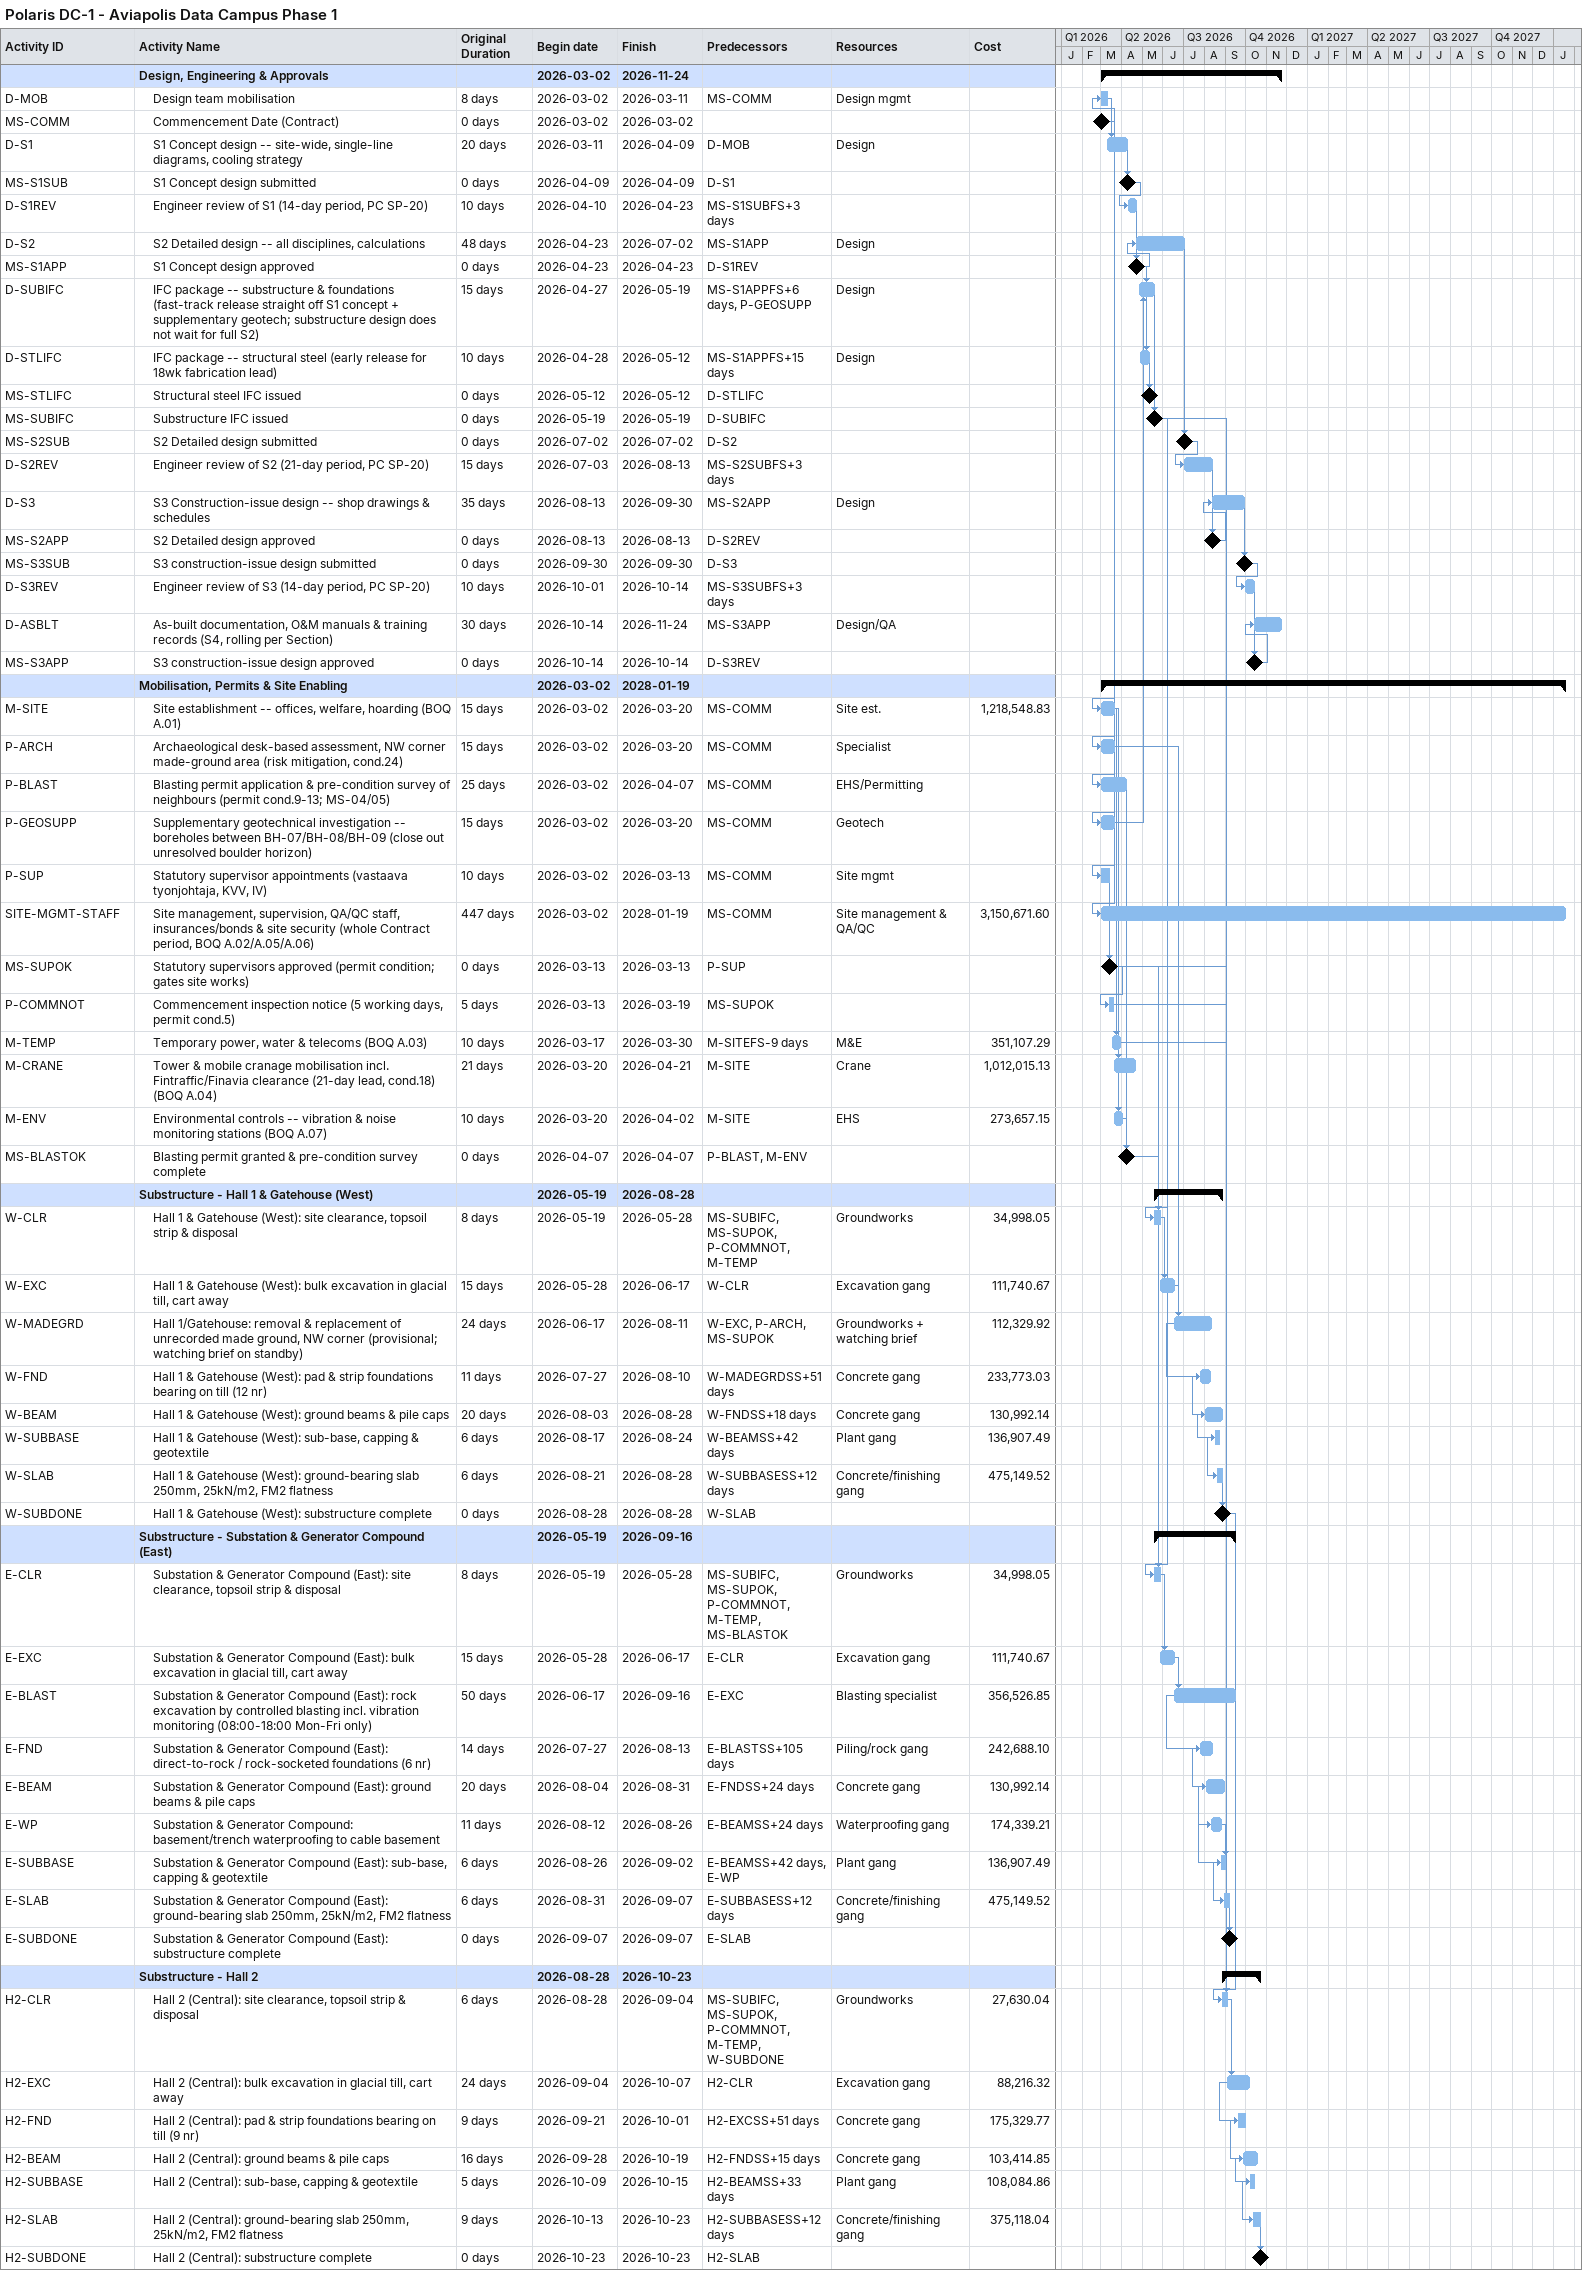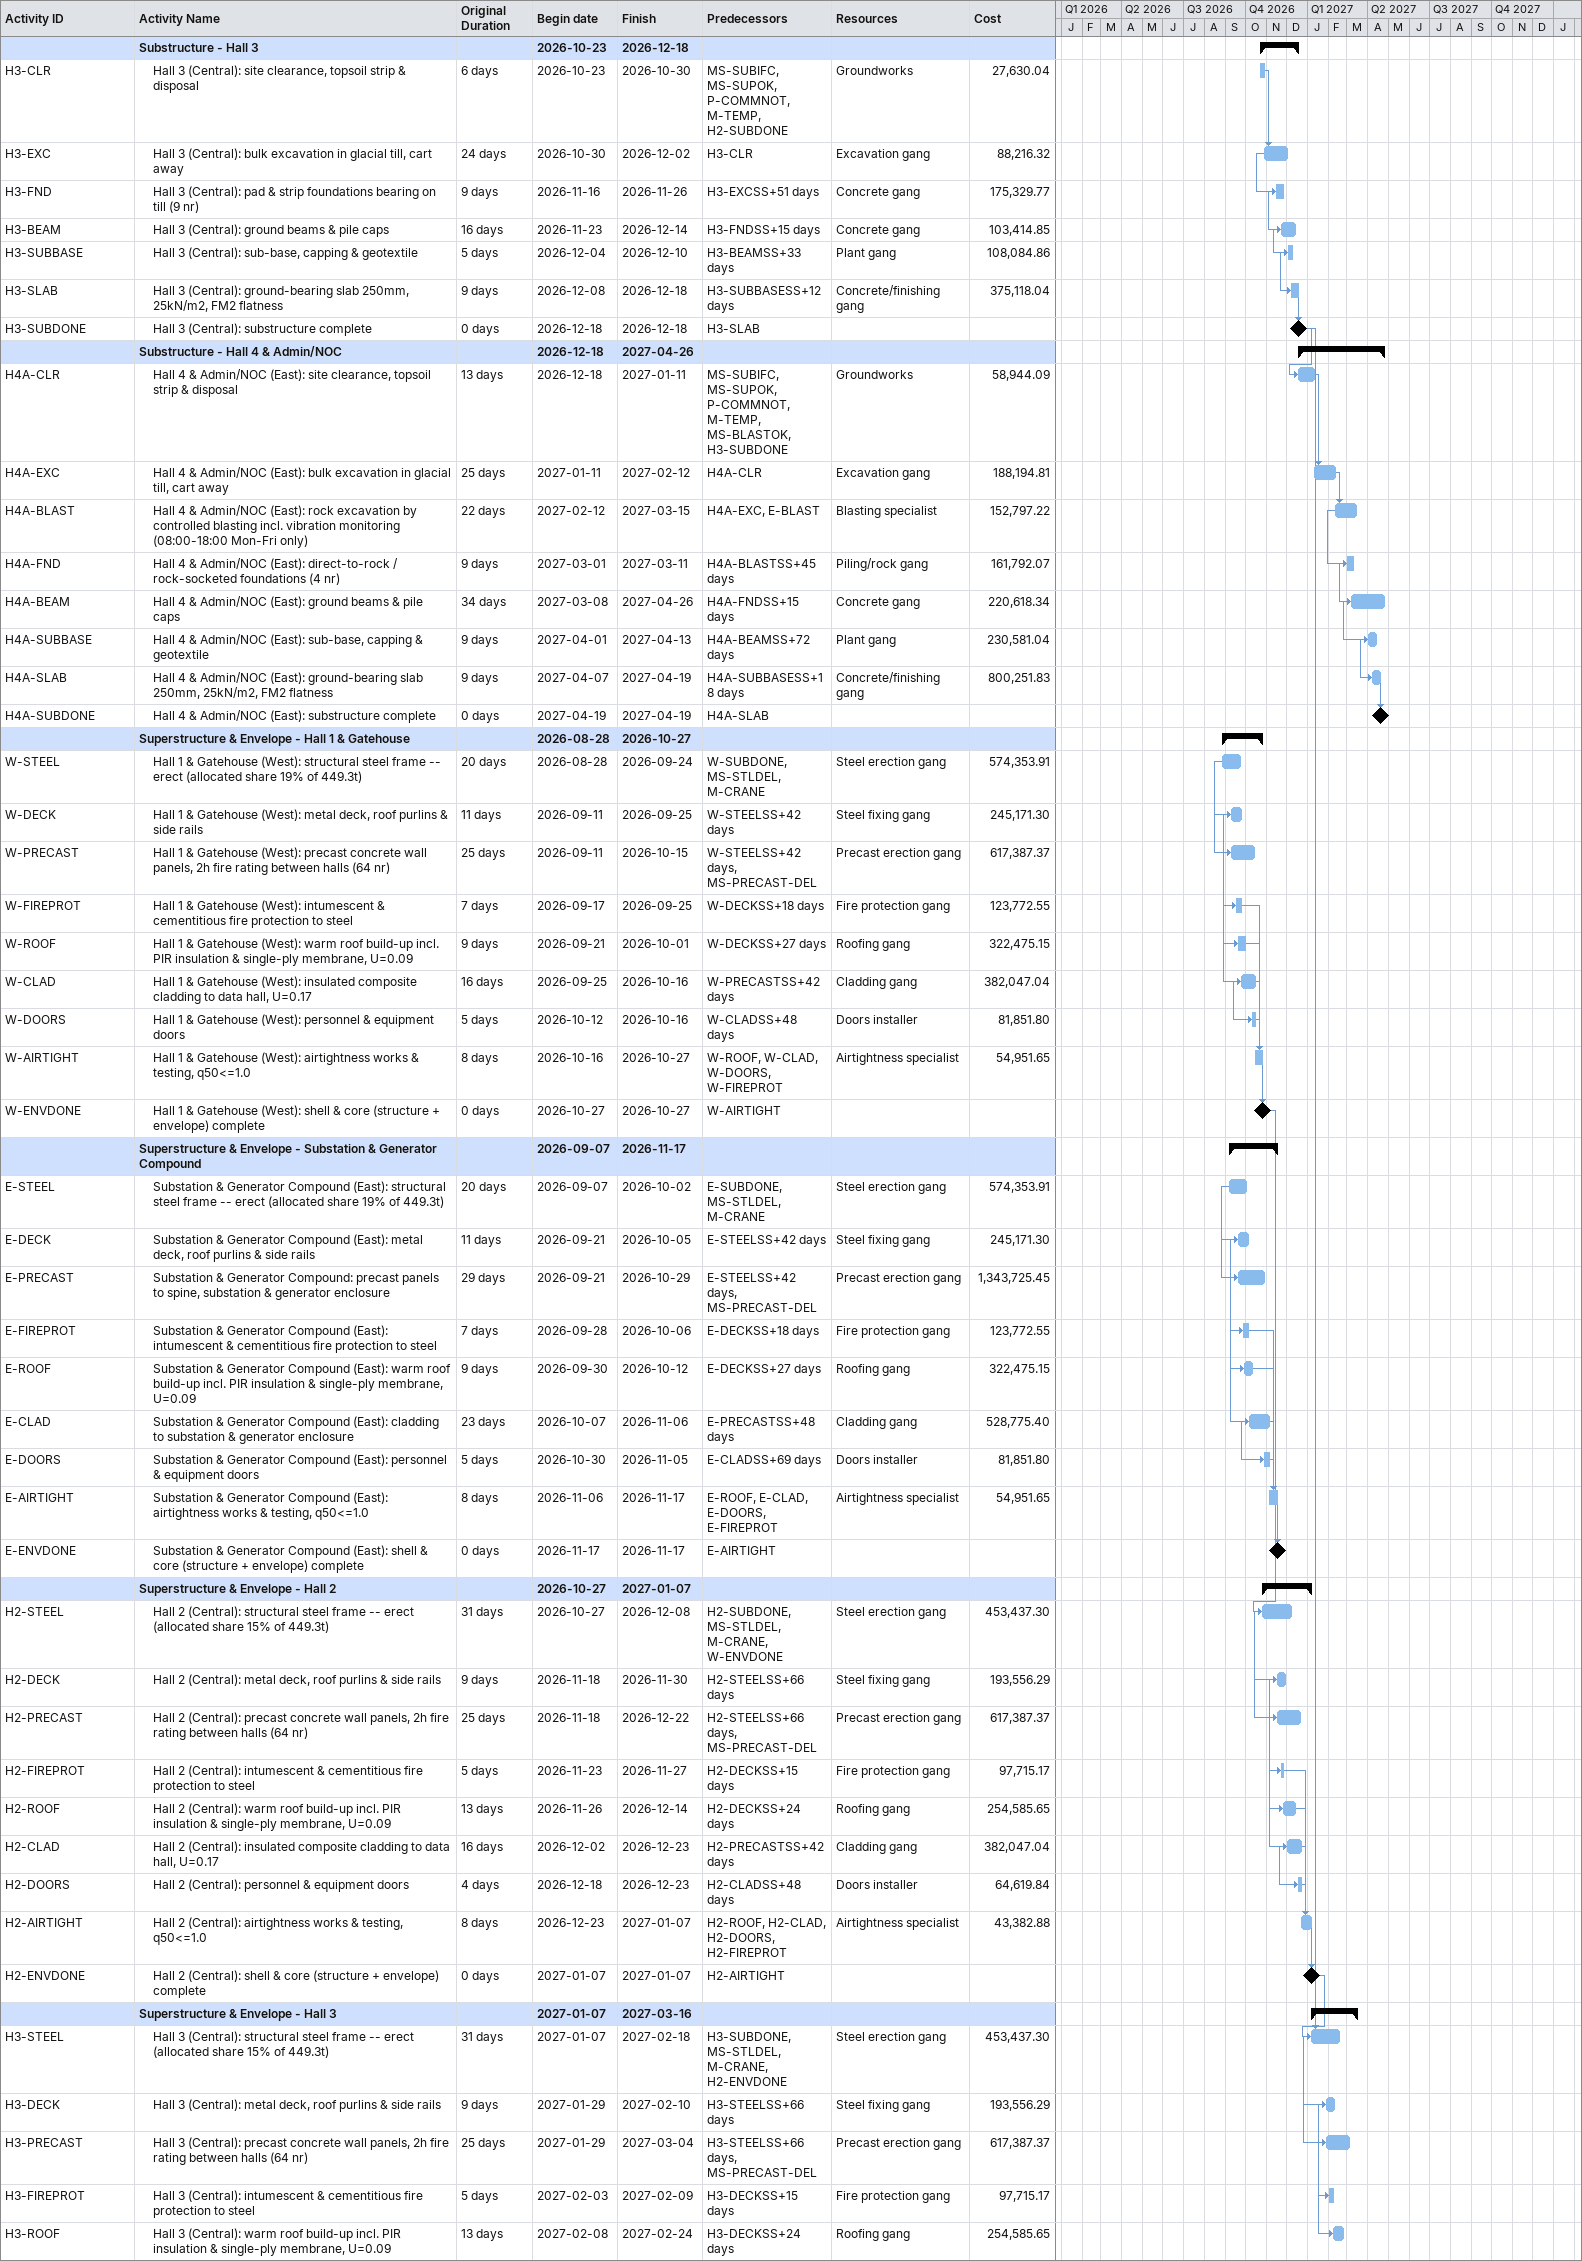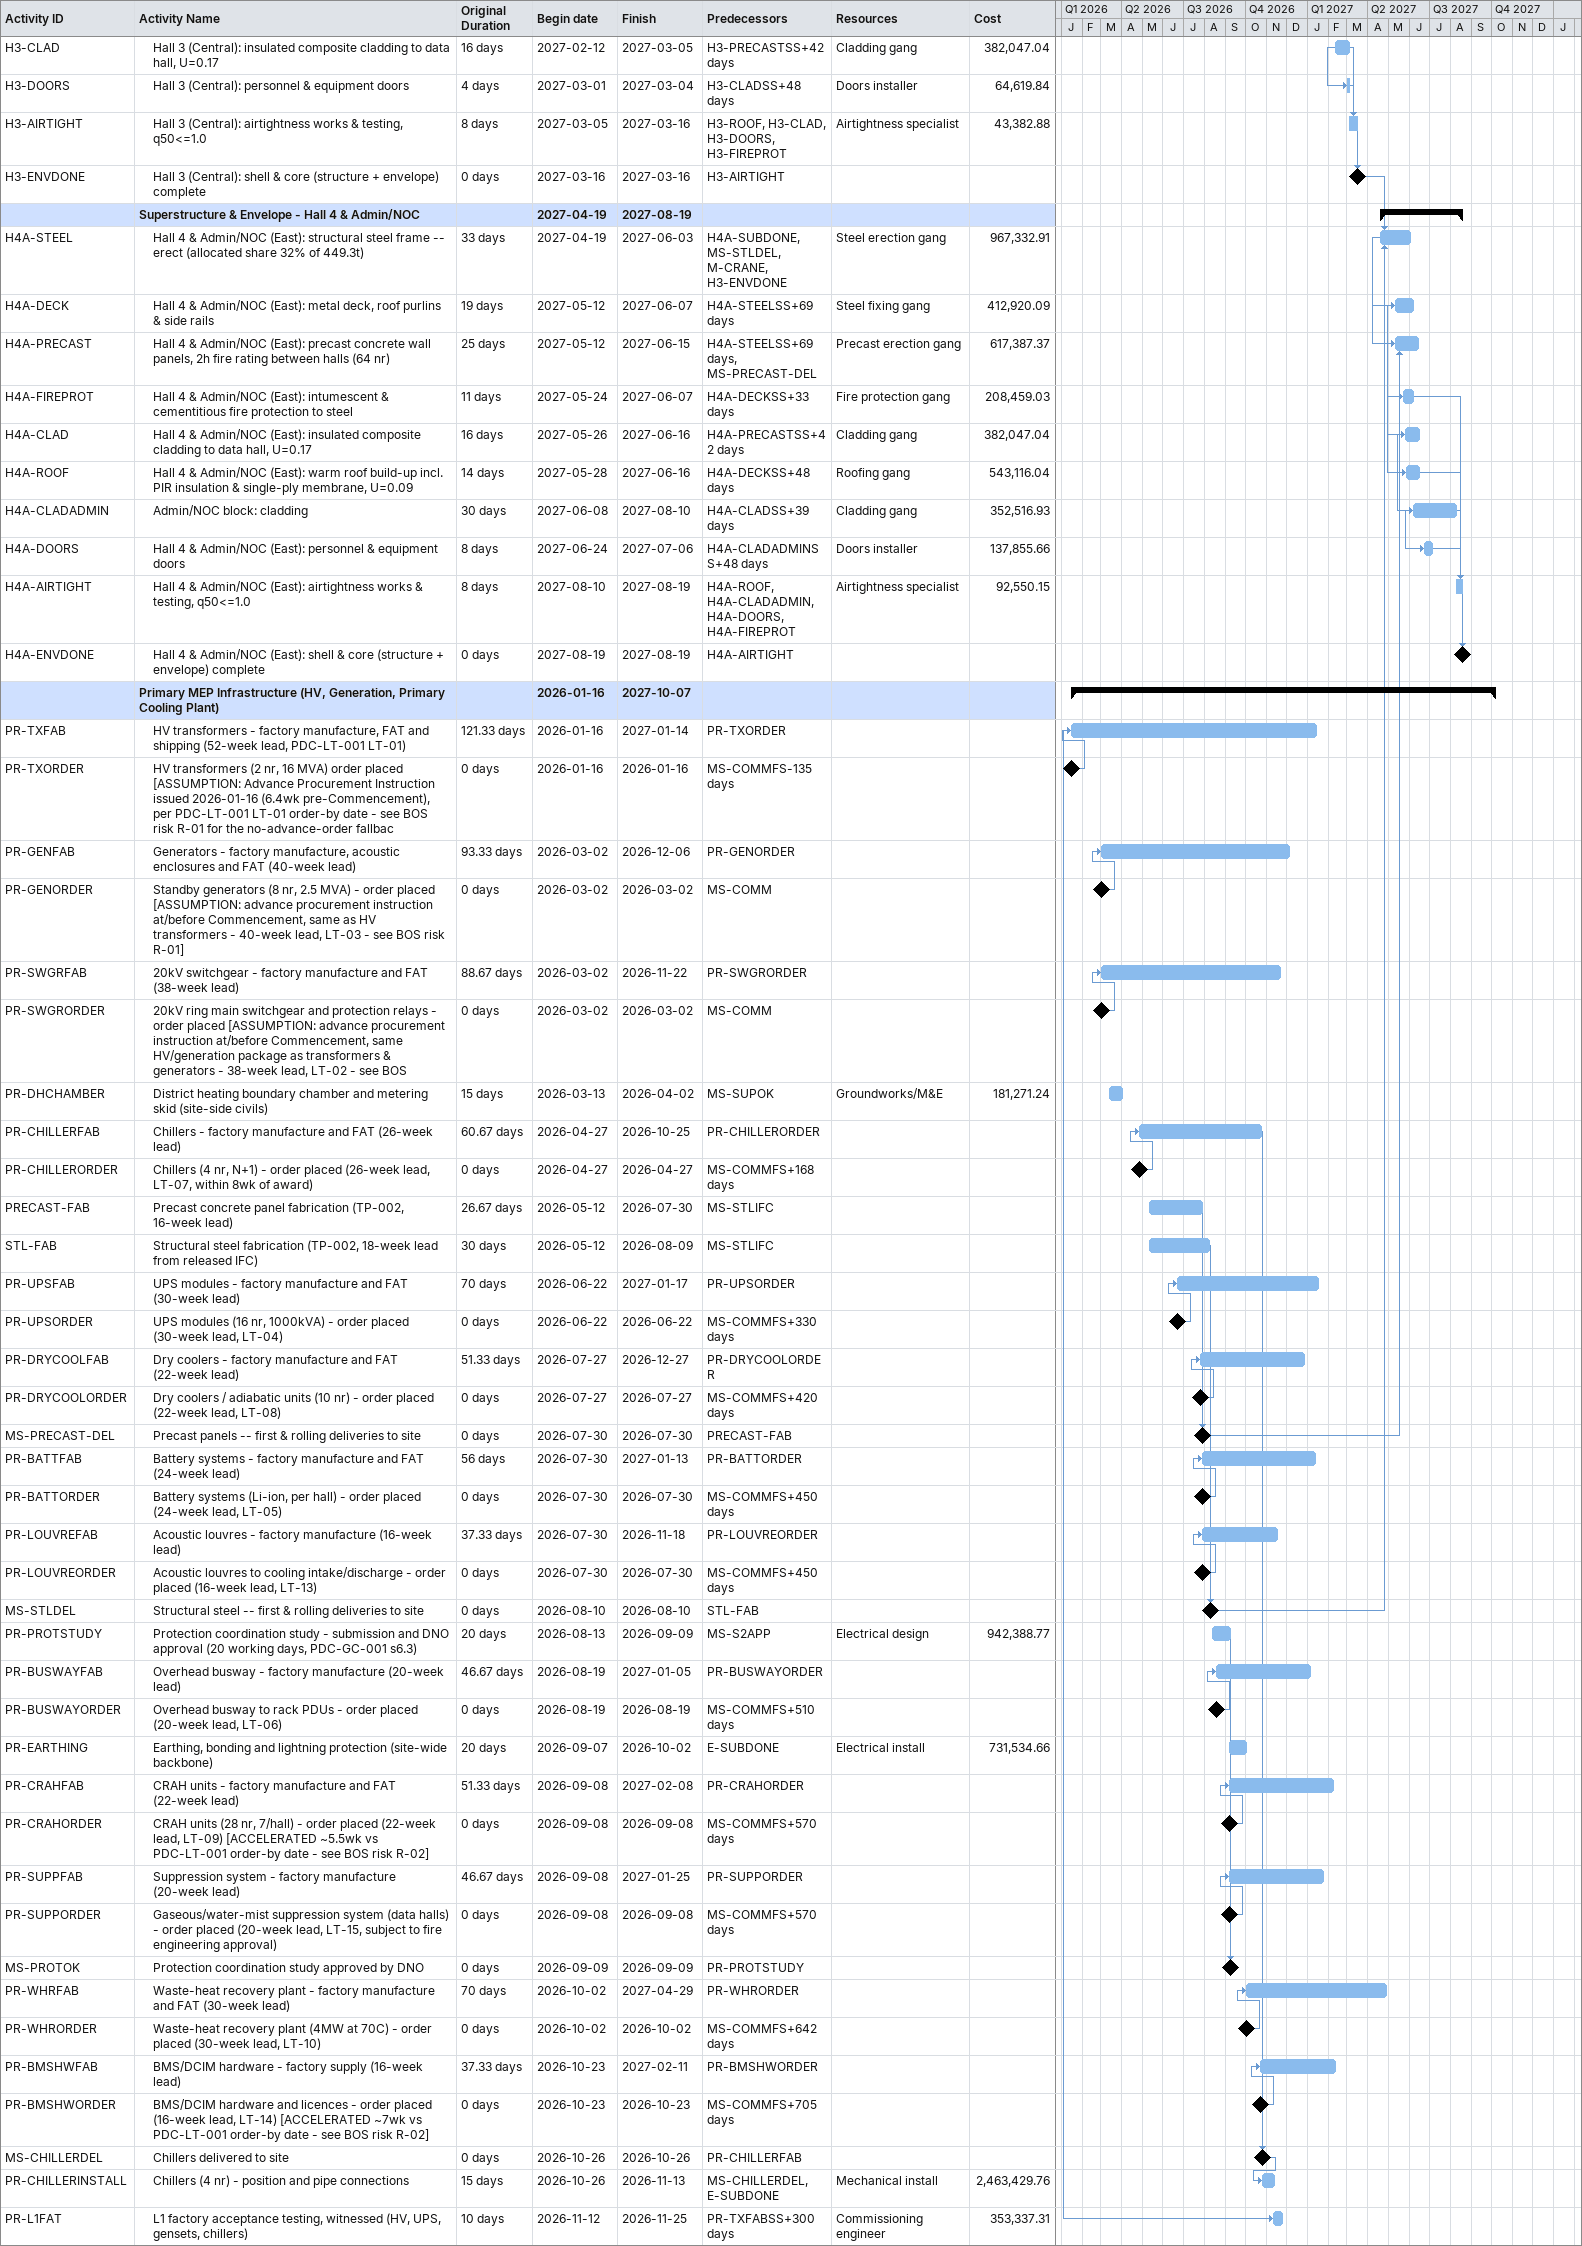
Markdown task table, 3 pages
Polaris DC-1 - Aviapolis Data Campus Phase 1

| ID | Level | Task | Original duration | Start | Finish | Predecessors | Resources | Cost |
|---|---|---|---|---|---|---|---|---|
|  | 1 | **Design, Engineering & Approvals** |  | 2026-03-02 | 2026-11-24 |  |  |  |
| D-MOB | 2 | Design team mobilisation | 8d | 2026-03-02 | 2026-03-11 | MS-COMM | Design mgmt |  |
| MS-COMM | 2 | Commencement Date (Contract) | 0d | 2026-03-02 | 2026-03-02 |  |  |  |
| D-S1 | 2 | S1 Concept design -- site-wide, single-line diagrams, cooling strategy | 20d | 2026-03-11 | 2026-04-09 | D-MOB | Design |  |
| MS-S1SUB | 2 | S1 Concept design submitted | 0d | 2026-04-09 | 2026-04-09 | D-S1 |  |  |
| D-S1REV | 2 | Engineer review of S1 (14-day period, PC SP-20) | 10d | 2026-04-10 | 2026-04-23 | MS-S1SUBFS+3d |  |  |
| D-S2 | 2 | S2 Detailed design -- all disciplines, calculations | 48d | 2026-04-23 | 2026-07-02 | MS-S1APP | Design |  |
| MS-S1APP | 2 | S1 Concept design approved | 0d | 2026-04-23 | 2026-04-23 | D-S1REV |  |  |
| D-SUBIFC | 2 | IFC package -- substructure & foundations (fast-track release straight off S1 concept + supplementary geotech; substructure design does not wait for full S2) | 15d | 2026-04-27 | 2026-05-19 | MS-S1APPFS+6d, P-GEOSUPP | Design |  |
| D-STLIFC | 2 | IFC package -- structural steel (early release for 18wk fabrication lead) | 10d | 2026-04-28 | 2026-05-12 | MS-S1APPFS+15d | Design |  |
| MS-STLIFC | 2 | Structural steel IFC issued | 0d | 2026-05-12 | 2026-05-12 | D-STLIFC |  |  |
| MS-SUBIFC | 2 | Substructure IFC issued | 0d | 2026-05-19 | 2026-05-19 | D-SUBIFC |  |  |
| MS-S2SUB | 2 | S2 Detailed design submitted | 0d | 2026-07-02 | 2026-07-02 | D-S2 |  |  |
| D-S2REV | 2 | Engineer review of S2 (21-day period, PC SP-20) | 15d | 2026-07-03 | 2026-08-13 | MS-S2SUBFS+3d |  |  |
| D-S3 | 2 | S3 Construction-issue design -- shop drawings & schedules | 35d | 2026-08-13 | 2026-09-30 | MS-S2APP | Design |  |
| MS-S2APP | 2 | S2 Detailed design approved | 0d | 2026-08-13 | 2026-08-13 | D-S2REV |  |  |
| MS-S3SUB | 2 | S3 construction-issue design submitted | 0d | 2026-09-30 | 2026-09-30 | D-S3 |  |  |
| D-S3REV | 2 | Engineer review of S3 (14-day period, PC SP-20) | 10d | 2026-10-01 | 2026-10-14 | MS-S3SUBFS+3d |  |  |
| D-ASBLT | 2 | As-built documentation, O&M manuals & training records (S4, rolling per Section) | 30d | 2026-10-14 | 2026-11-24 | MS-S3APP | Design/QA |  |
| MS-S3APP | 2 | S3 construction-issue design approved | 0d | 2026-10-14 | 2026-10-14 | D-S3REV |  |  |
|  | 1 | **Mobilisation, Permits & Site Enabling** |  | 2026-03-02 | 2028-01-19 |  |  |  |
| M-SITE | 2 | Site establishment -- offices, welfare, hoarding (BOQ A.01) | 15d | 2026-03-02 | 2026-03-20 | MS-COMM | Site est. | 1218548.83 |
| P-ARCH | 2 | Archaeological desk-based assessment, NW corner made-ground area (risk mitigation, cond.24) | 15d | 2026-03-02 | 2026-03-20 | MS-COMM | Specialist |  |
| P-BLAST | 2 | Blasting permit application & pre-condition survey of neighbours (permit cond.9-13; MS-04/05) | 25d | 2026-03-02 | 2026-04-07 | MS-COMM | EHS/Permitting |  |
| P-GEOSUPP | 2 | Supplementary geotechnical investigation -- boreholes between BH-07/BH-08/BH-09 (close out unresolved boulder horizon) | 15d | 2026-03-02 | 2026-03-20 | MS-COMM | Geotech |  |
| P-SUP | 2 | Statutory supervisor appointments (vastaava tyonjohtaja, KVV, IV) | 10d | 2026-03-02 | 2026-03-13 | MS-COMM | Site mgmt |  |
| SITE-MGMT-STAFF | 2 | Site management, supervision, QA/QC staff, insurances/bonds & site security (whole Contract period, BOQ A.02/A.05/A.06) | 447d | 2026-03-02 | 2028-01-19 | MS-COMM | Site management & QA/QC | 3150671.60 |
| MS-SUPOK | 2 | Statutory supervisors approved (permit condition; gates site works) | 0d | 2026-03-13 | 2026-03-13 | P-SUP |  |  |
| P-COMMNOT | 2 | Commencement inspection notice (5 working days, permit cond.5) | 5d | 2026-03-13 | 2026-03-19 | MS-SUPOK |  |  |
| M-TEMP | 2 | Temporary power, water & telecoms (BOQ A.03) | 10d | 2026-03-17 | 2026-03-30 | M-SITEFS-9d | M&E | 351107.29 |
| M-CRANE | 2 | Tower & mobile cranage mobilisation incl. Fintraffic/Finavia clearance (21-day lead, cond.18) (BOQ A.04) | 21d | 2026-03-20 | 2026-04-21 | M-SITE | Crane | 1012015.13 |
| M-ENV | 2 | Environmental controls -- vibration & noise monitoring stations (BOQ A.07) | 10d | 2026-03-20 | 2026-04-02 | M-SITE | EHS | 273657.15 |
| MS-BLASTOK | 2 | Blasting permit granted & pre-condition survey complete | 0d | 2026-04-07 | 2026-04-07 | P-BLAST, M-ENV |  |  |
|  | 1 | **Substructure - Hall 1 & Gatehouse (West)** |  | 2026-05-19 | 2026-08-28 |  |  |  |
| W-CLR | 2 | Hall 1 & Gatehouse (West): site clearance, topsoil strip & disposal | 8d | 2026-05-19 | 2026-05-28 | MS-SUBIFC, MS-SUPOK, P-COMMNOT, M-TEMP | Groundworks | 34998.05 |
| W-EXC | 2 | Hall 1 & Gatehouse (West): bulk excavation in glacial till, cart away | 15d | 2026-05-28 | 2026-06-17 | W-CLR | Excavation gang | 111740.67 |
| W-MADEGRD | 2 | Hall 1/Gatehouse: removal & replacement of unrecorded made ground, NW corner (provisional; watching brief on standby) | 24d | 2026-06-17 | 2026-08-11 | W-EXC, P-ARCH, MS-SUPOK | Groundworks + watching brief | 112329.92 |
| W-FND | 2 | Hall 1 & Gatehouse (West): pad & strip foundations bearing on till (12 nr) | 11d | 2026-07-27 | 2026-08-10 | W-MADEGRDSS+51d | Concrete gang | 233773.03 |
| W-BEAM | 2 | Hall 1 & Gatehouse (West): ground beams & pile caps | 20d | 2026-08-03 | 2026-08-28 | W-FNDSS+18d | Concrete gang | 130992.14 |
| W-SUBBASE | 2 | Hall 1 & Gatehouse (West): sub-base, capping & geotextile | 6d | 2026-08-17 | 2026-08-24 | W-BEAMSS+42d | Plant gang | 136907.49 |
| W-SLAB | 2 | Hall 1 & Gatehouse (West): ground-bearing slab 250mm, 25kN/m2, FM2 flatness | 6d | 2026-08-21 | 2026-08-28 | W-SUBBASESS+12d | Concrete/finishing gang | 475149.52 |
| W-SUBDONE | 2 | Hall 1 & Gatehouse (West): substructure complete | 0d | 2026-08-28 | 2026-08-28 | W-SLAB |  |  |
|  | 1 | **Substructure - Substation & Generator Compound (East)** |  | 2026-05-19 | 2026-09-16 |  |  |  |
| E-CLR | 2 | Substation & Generator Compound (East): site clearance, topsoil strip & disposal | 8d | 2026-05-19 | 2026-05-28 | MS-SUBIFC, MS-SUPOK, P-COMMNOT, M-TEMP, MS-BLASTOK | Groundworks | 34998.05 |
| E-EXC | 2 | Substation & Generator Compound (East): bulk excavation in glacial till, cart away | 15d | 2026-05-28 | 2026-06-17 | E-CLR | Excavation gang | 111740.67 |
| E-BLAST | 2 | Substation & Generator Compound (East): rock excavation by controlled blasting incl. vibration monitoring (08:00-18:00 Mon-Fri only) | 50d | 2026-06-17 | 2026-09-16 | E-EXC | Blasting specialist | 356526.85 |
| E-FND | 2 | Substation & Generator Compound (East): direct-to-rock / rock-socketed foundations (6 nr) | 14d | 2026-07-27 | 2026-08-13 | E-BLASTSS+105d | Piling/rock gang | 242688.10 |
| E-BEAM | 2 | Substation & Generator Compound (East): ground beams & pile caps | 20d | 2026-08-04 | 2026-08-31 | E-FNDSS+24d | Concrete gang | 130992.14 |
| E-WP | 2 | Substation & Generator Compound: basement/trench waterproofing to cable basement | 11d | 2026-08-12 | 2026-08-26 | E-BEAMSS+24d | Waterproofing gang | 174339.21 |
| E-SUBBASE | 2 | Substation & Generator Compound (East): sub-base, capping & geotextile | 6d | 2026-08-26 | 2026-09-02 | E-BEAMSS+42d, E-WP | Plant gang | 136907.49 |
| E-SLAB | 2 | Substation & Generator Compound (East): ground-bearing slab 250mm, 25kN/m2, FM2 flatness | 6d | 2026-08-31 | 2026-09-07 | E-SUBBASESS+12d | Concrete/finishing gang | 475149.52 |
| E-SUBDONE | 2 | Substation & Generator Compound (East): substructure complete | 0d | 2026-09-07 | 2026-09-07 | E-SLAB |  |  |
|  | 1 | **Substructure - Hall 2** |  | 2026-08-28 | 2026-10-23 |  |  |  |
| H2-CLR | 2 | Hall 2 (Central): site clearance, topsoil strip & disposal | 6d | 2026-08-28 | 2026-09-04 | MS-SUBIFC, MS-SUPOK, P-COMMNOT, M-TEMP, W-SUBDONE | Groundworks | 27630.04 |
| H2-EXC | 2 | Hall 2 (Central): bulk excavation in glacial till, cart away | 24d | 2026-09-04 | 2026-10-07 | H2-CLR | Excavation gang | 88216.32 |
| H2-FND | 2 | Hall 2 (Central): pad & strip foundations bearing on till (9 nr) | 9d | 2026-09-21 | 2026-10-01 | H2-EXCSS+51d | Concrete gang | 175329.77 |
| H2-BEAM | 2 | Hall 2 (Central): ground beams & pile caps | 16d | 2026-09-28 | 2026-10-19 | H2-FNDSS+15d | Concrete gang | 103414.85 |
| H2-SUBBASE | 2 | Hall 2 (Central): sub-base, capping & geotextile | 5d | 2026-10-09 | 2026-10-15 | H2-BEAMSS+33d | Plant gang | 108084.86 |
| H2-SLAB | 2 | Hall 2 (Central): ground-bearing slab 250mm, 25kN/m2, FM2 flatness | 9d | 2026-10-13 | 2026-10-23 | H2-SUBBASESS+12d | Concrete/finishing gang | 375118.04 |
| H2-SUBDONE | 2 | Hall 2 (Central): substructure complete | 0d | 2026-10-23 | 2026-10-23 | H2-SLAB |  |  |
|  | 1 | **Substructure - Hall 3** |  | 2026-10-23 | 2026-12-18 |  |  |  |
| H3-CLR | 2 | Hall 3 (Central): site clearance, topsoil strip & disposal | 6d | 2026-10-23 | 2026-10-30 | MS-SUBIFC, MS-SUPOK, P-COMMNOT, M-TEMP, H2-SUBDONE | Groundworks | 27630.04 |
| H3-EXC | 2 | Hall 3 (Central): bulk excavation in glacial till, cart away | 24d | 2026-10-30 | 2026-12-02 | H3-CLR | Excavation gang | 88216.32 |
| H3-FND | 2 | Hall 3 (Central): pad & strip foundations bearing on till (9 nr) | 9d | 2026-11-16 | 2026-11-26 | H3-EXCSS+51d | Concrete gang | 175329.77 |
| H3-BEAM | 2 | Hall 3 (Central): ground beams & pile caps | 16d | 2026-11-23 | 2026-12-14 | H3-FNDSS+15d | Concrete gang | 103414.85 |
| H3-SUBBASE | 2 | Hall 3 (Central): sub-base, capping & geotextile | 5d | 2026-12-04 | 2026-12-10 | H3-BEAMSS+33d | Plant gang | 108084.86 |
| H3-SLAB | 2 | Hall 3 (Central): ground-bearing slab 250mm, 25kN/m2, FM2 flatness | 9d | 2026-12-08 | 2026-12-18 | H3-SUBBASESS+12d | Concrete/finishing gang | 375118.04 |
| H3-SUBDONE | 2 | Hall 3 (Central): substructure complete | 0d | 2026-12-18 | 2026-12-18 | H3-SLAB |  |  |
|  | 1 | **Substructure - Hall 4 & Admin/NOC** |  | 2026-12-18 | 2027-04-26 |  |  |  |
| H4A-CLR | 2 | Hall 4 & Admin/NOC (East): site clearance, topsoil strip & disposal | 13d | 2026-12-18 | 2027-01-11 | MS-SUBIFC, MS-SUPOK, P-COMMNOT, M-TEMP, MS-BLASTOK, H3-SUBDONE | Groundworks | 58944.09 |
| H4A-EXC | 2 | Hall 4 & Admin/NOC (East): bulk excavation in glacial till, cart away | 25d | 2027-01-11 | 2027-02-12 | H4A-CLR | Excavation gang | 188194.81 |
| H4A-BLAST | 2 | Hall 4 & Admin/NOC (East): rock excavation by controlled blasting incl. vibration monitoring (08:00-18:00 Mon-Fri only) | 22d | 2027-02-12 | 2027-03-15 | H4A-EXC, E-BLAST | Blasting specialist | 152797.22 |
| H4A-FND | 2 | Hall 4 & Admin/NOC (East): direct-to-rock / rock-socketed foundations (4 nr) | 9d | 2027-03-01 | 2027-03-11 | H4A-BLASTSS+45d | Piling/rock gang | 161792.07 |
| H4A-BEAM | 2 | Hall 4 & Admin/NOC (East): ground beams & pile caps | 34d | 2027-03-08 | 2027-04-26 | H4A-FNDSS+15d | Concrete gang | 220618.34 |
| H4A-SUBBASE | 2 | Hall 4 & Admin/NOC (East): sub-base, capping & geotextile | 9d | 2027-04-01 | 2027-04-13 | H4A-BEAMSS+72d | Plant gang | 230581.04 |
| H4A-SLAB | 2 | Hall 4 & Admin/NOC (East): ground-bearing slab 250mm, 25kN/m2, FM2 flatness | 9d | 2027-04-07 | 2027-04-19 | H4A-SUBBASESS+18d | Concrete/finishing gang | 800251.83 |
| H4A-SUBDONE | 2 | Hall 4 & Admin/NOC (East): substructure complete | 0d | 2027-04-19 | 2027-04-19 | H4A-SLAB |  |  |
|  | 1 | **Superstructure & Envelope - Hall 1 & Gatehouse** |  | 2026-08-28 | 2026-10-27 |  |  |  |
| W-STEEL | 2 | Hall 1 & Gatehouse (West): structural steel frame -- erect (allocated share 19% of 449.3t) | 20d | 2026-08-28 | 2026-09-24 | W-SUBDONE, MS-STLDEL, M-CRANE | Steel erection gang | 574353.91 |
| W-DECK | 2 | Hall 1 & Gatehouse (West): metal deck, roof purlins & side rails | 11d | 2026-09-11 | 2026-09-25 | W-STEELSS+42d | Steel fixing gang | 245171.30 |
| W-PRECAST | 2 | Hall 1 & Gatehouse (West): precast concrete wall panels, 2h fire rating between halls (64 nr) | 25d | 2026-09-11 | 2026-10-15 | W-STEELSS+42d, MS-PRECAST-DEL | Precast erection gang | 617387.37 |
| W-FIREPROT | 2 | Hall 1 & Gatehouse (West): intumescent & cementitious fire protection to steel | 7d | 2026-09-17 | 2026-09-25 | W-DECKSS+18d | Fire protection gang | 123772.55 |
| W-ROOF | 2 | Hall 1 & Gatehouse (West): warm roof build-up incl. PIR insulation & single-ply membrane, U=0.09 | 9d | 2026-09-21 | 2026-10-01 | W-DECKSS+27d | Roofing gang | 322475.15 |
| W-CLAD | 2 | Hall 1 & Gatehouse (West): insulated composite cladding to data hall, U=0.17 | 16d | 2026-09-25 | 2026-10-16 | W-PRECASTSS+42d | Cladding gang | 382047.04 |
| W-DOORS | 2 | Hall 1 & Gatehouse (West): personnel & equipment doors | 5d | 2026-10-12 | 2026-10-16 | W-CLADSS+48d | Doors installer | 81851.80 |
| W-AIRTIGHT | 2 | Hall 1 & Gatehouse (West): airtightness works & testing, q50<=1.0 | 8d | 2026-10-16 | 2026-10-27 | W-ROOF, W-CLAD, W-DOORS, W-FIREPROT | Airtightness specialist | 54951.65 |
| W-ENVDONE | 2 | Hall 1 & Gatehouse (West): shell & core (structure + envelope) complete | 0d | 2026-10-27 | 2026-10-27 | W-AIRTIGHT |  |  |
|  | 1 | **Superstructure & Envelope - Substation & Generator Compound** |  | 2026-09-07 | 2026-11-17 |  |  |  |
| E-STEEL | 2 | Substation & Generator Compound (East): structural steel frame -- erect (allocated share 19% of 449.3t) | 20d | 2026-09-07 | 2026-10-02 | E-SUBDONE, MS-STLDEL, M-CRANE | Steel erection gang | 574353.91 |
| E-DECK | 2 | Substation & Generator Compound (East): metal deck, roof purlins & side rails | 11d | 2026-09-21 | 2026-10-05 | E-STEELSS+42d | Steel fixing gang | 245171.30 |
| E-PRECAST | 2 | Substation & Generator Compound: precast panels to spine, substation & generator enclosure | 29d | 2026-09-21 | 2026-10-29 | E-STEELSS+42d, MS-PRECAST-DEL | Precast erection gang | 1343725.45 |
| E-FIREPROT | 2 | Substation & Generator Compound (East): intumescent & cementitious fire protection to steel | 7d | 2026-09-28 | 2026-10-06 | E-DECKSS+18d | Fire protection gang | 123772.55 |
| E-ROOF | 2 | Substation & Generator Compound (East): warm roof build-up incl. PIR insulation & single-ply membrane, U=0.09 | 9d | 2026-09-30 | 2026-10-12 | E-DECKSS+27d | Roofing gang | 322475.15 |
| E-CLAD | 2 | Substation & Generator Compound (East): cladding to substation & generator enclosure | 23d | 2026-10-07 | 2026-11-06 | E-PRECASTSS+48d | Cladding gang | 528775.40 |
| E-DOORS | 2 | Substation & Generator Compound (East): personnel & equipment doors | 5d | 2026-10-30 | 2026-11-05 | E-CLADSS+69d | Doors installer | 81851.80 |
| E-AIRTIGHT | 2 | Substation & Generator Compound (East): airtightness works & testing, q50<=1.0 | 8d | 2026-11-06 | 2026-11-17 | E-ROOF, E-CLAD, E-DOORS, E-FIREPROT | Airtightness specialist | 54951.65 |
| E-ENVDONE | 2 | Substation & Generator Compound (East): shell & core (structure + envelope) complete | 0d | 2026-11-17 | 2026-11-17 | E-AIRTIGHT |  |  |
|  | 1 | **Superstructure & Envelope - Hall 2** |  | 2026-10-27 | 2027-01-07 |  |  |  |
| H2-STEEL | 2 | Hall 2 (Central): structural steel frame -- erect (allocated share 15% of 449.3t) | 31d | 2026-10-27 | 2026-12-08 | H2-SUBDONE, MS-STLDEL, M-CRANE, W-ENVDONE | Steel erection gang | 453437.30 |
| H2-DECK | 2 | Hall 2 (Central): metal deck, roof purlins & side rails | 9d | 2026-11-18 | 2026-11-30 | H2-STEELSS+66d | Steel fixing gang | 193556.29 |
| H2-PRECAST | 2 | Hall 2 (Central): precast concrete wall panels, 2h fire rating between halls (64 nr) | 25d | 2026-11-18 | 2026-12-22 | H2-STEELSS+66d, MS-PRECAST-DEL | Precast erection gang | 617387.37 |
| H2-FIREPROT | 2 | Hall 2 (Central): intumescent & cementitious fire protection to steel | 5d | 2026-11-23 | 2026-11-27 | H2-DECKSS+15d | Fire protection gang | 97715.17 |
| H2-ROOF | 2 | Hall 2 (Central): warm roof build-up incl. PIR insulation & single-ply membrane, U=0.09 | 13d | 2026-11-26 | 2026-12-14 | H2-DECKSS+24d | Roofing gang | 254585.65 |
| H2-CLAD | 2 | Hall 2 (Central): insulated composite cladding to data hall, U=0.17 | 16d | 2026-12-02 | 2026-12-23 | H2-PRECASTSS+42d | Cladding gang | 382047.04 |
| H2-DOORS | 2 | Hall 2 (Central): personnel & equipment doors | 4d | 2026-12-18 | 2026-12-23 | H2-CLADSS+48d | Doors installer | 64619.84 |
| H2-AIRTIGHT | 2 | Hall 2 (Central): airtightness works & testing, q50<=1.0 | 8d | 2026-12-23 | 2027-01-07 | H2-ROOF, H2-CLAD, H2-DOORS, H2-FIREPROT | Airtightness specialist | 43382.88 |
| H2-ENVDONE | 2 | Hall 2 (Central): shell & core (structure + envelope) complete | 0d | 2027-01-07 | 2027-01-07 | H2-AIRTIGHT |  |  |
|  | 1 | **Superstructure & Envelope - Hall 3** |  | 2027-01-07 | 2027-03-16 |  |  |  |
| H3-STEEL | 2 | Hall 3 (Central): structural steel frame -- erect (allocated share 15% of 449.3t) | 31d | 2027-01-07 | 2027-02-18 | H3-SUBDONE, MS-STLDEL, M-CRANE, H2-ENVDONE | Steel erection gang | 453437.30 |
| H3-DECK | 2 | Hall 3 (Central): metal deck, roof purlins & side rails | 9d | 2027-01-29 | 2027-02-10 | H3-STEELSS+66d | Steel fixing gang | 193556.29 |
| H3-PRECAST | 2 | Hall 3 (Central): precast concrete wall panels, 2h fire rating between halls (64 nr) | 25d | 2027-01-29 | 2027-03-04 | H3-STEELSS+66d, MS-PRECAST-DEL | Precast erection gang | 617387.37 |
| H3-FIREPROT | 2 | Hall 3 (Central): intumescent & cementitious fire protection to steel | 5d | 2027-02-03 | 2027-02-09 | H3-DECKSS+15d | Fire protection gang | 97715.17 |
| H3-ROOF | 2 | Hall 3 (Central): warm roof build-up incl. PIR insulation & single-ply membrane, U=0.09 | 13d | 2027-02-08 | 2027-02-24 | H3-DECKSS+24d | Roofing gang | 254585.65 |
| H3-CLAD | 2 | Hall 3 (Central): insulated composite cladding to data hall, U=0.17 | 16d | 2027-02-12 | 2027-03-05 | H3-PRECASTSS+42d | Cladding gang | 382047.04 |
| H3-DOORS | 2 | Hall 3 (Central): personnel & equipment doors | 4d | 2027-03-01 | 2027-03-04 | H3-CLADSS+48d | Doors installer | 64619.84 |
| H3-AIRTIGHT | 2 | Hall 3 (Central): airtightness works & testing, q50<=1.0 | 8d | 2027-03-05 | 2027-03-16 | H3-ROOF, H3-CLAD, H3-DOORS, H3-FIREPROT | Airtightness specialist | 43382.88 |
| H3-ENVDONE | 2 | Hall 3 (Central): shell & core (structure + envelope) complete | 0d | 2027-03-16 | 2027-03-16 | H3-AIRTIGHT |  |  |
|  | 1 | **Superstructure & Envelope - Hall 4 & Admin/NOC** |  | 2027-04-19 | 2027-08-19 |  |  |  |
| H4A-STEEL | 2 | Hall 4 & Admin/NOC (East): structural steel frame -- erect (allocated share 32% of 449.3t) | 33d | 2027-04-19 | 2027-06-03 | H4A-SUBDONE, MS-STLDEL, M-CRANE, H3-ENVDONE | Steel erection gang | 967332.91 |
| H4A-DECK | 2 | Hall 4 & Admin/NOC (East): metal deck, roof purlins & side rails | 19d | 2027-05-12 | 2027-06-07 | H4A-STEELSS+69d | Steel fixing gang | 412920.09 |
| H4A-PRECAST | 2 | Hall 4 & Admin/NOC (East): precast concrete wall panels, 2h fire rating between halls (64 nr) | 25d | 2027-05-12 | 2027-06-15 | H4A-STEELSS+69d, MS-PRECAST-DEL | Precast erection gang | 617387.37 |
| H4A-FIREPROT | 2 | Hall 4 & Admin/NOC (East): intumescent & cementitious fire protection to steel | 11d | 2027-05-24 | 2027-06-07 | H4A-DECKSS+33d | Fire protection gang | 208459.03 |
| H4A-CLAD | 2 | Hall 4 & Admin/NOC (East): insulated composite cladding to data hall, U=0.17 | 16d | 2027-05-26 | 2027-06-16 | H4A-PRECASTSS+42d | Cladding gang | 382047.04 |
| H4A-ROOF | 2 | Hall 4 & Admin/NOC (East): warm roof build-up incl. PIR insulation & single-ply membrane, U=0.09 | 14d | 2027-05-28 | 2027-06-16 | H4A-DECKSS+48d | Roofing gang | 543116.04 |
| H4A-CLADADMIN | 2 | Admin/NOC block: cladding | 30d | 2027-06-08 | 2027-08-10 | H4A-CLADSS+39d | Cladding gang | 352516.93 |
| H4A-DOORS | 2 | Hall 4 & Admin/NOC (East): personnel & equipment doors | 8d | 2027-06-24 | 2027-07-06 | H4A-CLADADMINSS+48d | Doors installer | 137855.66 |
| H4A-AIRTIGHT | 2 | Hall 4 & Admin/NOC (East): airtightness works & testing, q50<=1.0 | 8d | 2027-08-10 | 2027-08-19 | H4A-ROOF, H4A-CLADADMIN, H4A-DOORS, H4A-FIREPROT | Airtightness specialist | 92550.15 |
| H4A-ENVDONE | 2 | Hall 4 & Admin/NOC (East): shell & core (structure + envelope) complete | 0d | 2027-08-19 | 2027-08-19 | H4A-AIRTIGHT |  |  |
|  | 1 | **Primary MEP Infrastructure (HV, Generation, Primary Cooling Plant)** |  | 2026-01-16 | 2027-10-07 |  |  |  |
| PR-TXFAB | 2 | HV transformers - factory manufacture, FAT and shipping (52-week lead, PDC-LT-001 LT-01) | 121.33d | 2026-01-16 | 2027-01-14 | PR-TXORDER |  |  |
| PR-TXORDER | 2 | HV transformers (2 nr, 16 MVA) order placed [ASSUMPTION: Advance Procurement Instruction issued 2026-01-16 (6.4wk pre-Commencement), per PDC-LT-001 LT-01 order-by date - see BOS risk R-01 for the no-advance-order fallbac | 0d | 2026-01-16 | 2026-01-16 | MS-COMMFS-135d |  |  |
| PR-GENFAB | 2 | Generators - factory manufacture, acoustic enclosures and FAT (40-week lead) | 93.33d | 2026-03-02 | 2026-12-06 | PR-GENORDER |  |  |
| PR-GENORDER | 2 | Standby generators (8 nr, 2.5 MVA) - order placed [ASSUMPTION: advance procurement instruction at/before Commencement, same as HV transformers - 40-week lead, LT-03 - see BOS risk R-01] | 0d | 2026-03-02 | 2026-03-02 | MS-COMM |  |  |
| PR-SWGRFAB | 2 | 20kV switchgear - factory manufacture and FAT (38-week lead) | 88.67d | 2026-03-02 | 2026-11-22 | PR-SWGRORDER |  |  |
| PR-SWGRORDER | 2 | 20kV ring main switchgear and protection relays - order placed [ASSUMPTION: advance procurement instruction at/before Commencement, same HV/generation package as transformers & generators - 38-week lead, LT-02 - see BOS | 0d | 2026-03-02 | 2026-03-02 | MS-COMM |  |  |
| PR-DHCHAMBER | 2 | District heating boundary chamber and metering skid (site-side civils) | 15d | 2026-03-13 | 2026-04-02 | MS-SUPOK | Groundworks/M&E | 181271.24 |
| PR-CHILLERFAB | 2 | Chillers - factory manufacture and FAT (26-week lead) | 60.67d | 2026-04-27 | 2026-10-25 | PR-CHILLERORDER |  |  |
| PR-CHILLERORDER | 2 | Chillers (4 nr, N+1) - order placed (26-week lead, LT-07, within 8wk of award) | 0d | 2026-04-27 | 2026-04-27 | MS-COMMFS+168d |  |  |
| PRECAST-FAB | 2 | Precast concrete panel fabrication (TP-002, 16-week lead) | 26.67d | 2026-05-12 | 2026-07-30 | MS-STLIFC |  |  |
| STL-FAB | 2 | Structural steel fabrication (TP-002, 18-week lead from released IFC) | 30d | 2026-05-12 | 2026-08-09 | MS-STLIFC |  |  |
| PR-UPSFAB | 2 | UPS modules - factory manufacture and FAT (30-week lead) | 70d | 2026-06-22 | 2027-01-17 | PR-UPSORDER |  |  |
| PR-UPSORDER | 2 | UPS modules (16 nr, 1000kVA) - order placed (30-week lead, LT-04) | 0d | 2026-06-22 | 2026-06-22 | MS-COMMFS+330d |  |  |
| PR-DRYCOOLFAB | 2 | Dry coolers - factory manufacture and FAT (22-week lead) | 51.33d | 2026-07-27 | 2026-12-27 | PR-DRYCOOLORDER |  |  |
| PR-DRYCOOLORDER | 2 | Dry coolers / adiabatic units (10 nr) - order placed (22-week lead, LT-08) | 0d | 2026-07-27 | 2026-07-27 | MS-COMMFS+420d |  |  |
| MS-PRECAST-DEL | 2 | Precast panels -- first & rolling deliveries to site | 0d | 2026-07-30 | 2026-07-30 | PRECAST-FAB |  |  |
| PR-BATTFAB | 2 | Battery systems - factory manufacture and FAT (24-week lead) | 56d | 2026-07-30 | 2027-01-13 | PR-BATTORDER |  |  |
| PR-BATTORDER | 2 | Battery systems (Li-ion, per hall) - order placed (24-week lead, LT-05) | 0d | 2026-07-30 | 2026-07-30 | MS-COMMFS+450d |  |  |
| PR-LOUVREFAB | 2 | Acoustic louvres - factory manufacture (16-week lead) | 37.33d | 2026-07-30 | 2026-11-18 | PR-LOUVREORDER |  |  |
| PR-LOUVREORDER | 2 | Acoustic louvres to cooling intake/discharge - order placed (16-week lead, LT-13) | 0d | 2026-07-30 | 2026-07-30 | MS-COMMFS+450d |  |  |
| MS-STLDEL | 2 | Structural steel -- first & rolling deliveries to site | 0d | 2026-08-10 | 2026-08-10 | STL-FAB |  |  |
| PR-PROTSTUDY | 2 | Protection coordination study - submission and DNO approval (20 working days, PDC-GC-001 s6.3) | 20d | 2026-08-13 | 2026-09-09 | MS-S2APP | Electrical design | 942388.77 |
| PR-BUSWAYFAB | 2 | Overhead busway - factory manufacture (20-week lead) | 46.67d | 2026-08-19 | 2027-01-05 | PR-BUSWAYORDER |  |  |
| PR-BUSWAYORDER | 2 | Overhead busway to rack PDUs - order placed (20-week lead, LT-06) | 0d | 2026-08-19 | 2026-08-19 | MS-COMMFS+510d |  |  |
| PR-EARTHING | 2 | Earthing, bonding and lightning protection (site-wide backbone) | 20d | 2026-09-07 | 2026-10-02 | E-SUBDONE | Electrical install | 731534.66 |
| PR-CRAHFAB | 2 | CRAH units - factory manufacture and FAT (22-week lead) | 51.33d | 2026-09-08 | 2027-02-08 | PR-CRAHORDER |  |  |
| PR-CRAHORDER | 2 | CRAH units (28 nr, 7/hall) - order placed (22-week lead, LT-09) [ACCELERATED ~5.5wk vs PDC-LT-001 order-by date - see BOS risk R-02] | 0d | 2026-09-08 | 2026-09-08 | MS-COMMFS+570d |  |  |
| PR-SUPPFAB | 2 | Suppression system - factory manufacture (20-week lead) | 46.67d | 2026-09-08 | 2027-01-25 | PR-SUPPORDER |  |  |
| PR-SUPPORDER | 2 | Gaseous/water-mist suppression system (data halls) - order placed (20-week lead, LT-15, subject to fire engineering approval) | 0d | 2026-09-08 | 2026-09-08 | MS-COMMFS+570d |  |  |
| MS-PROTOK | 2 | Protection coordination study approved by DNO | 0d | 2026-09-09 | 2026-09-09 | PR-PROTSTUDY |  |  |
| PR-WHRFAB | 2 | Waste-heat recovery plant - factory manufacture and FAT (30-week lead) | 70d | 2026-10-02 | 2027-04-29 | PR-WHRORDER |  |  |
| PR-WHRORDER | 2 | Waste-heat recovery plant (4MW at 70C) - order placed (30-week lead, LT-10) | 0d | 2026-10-02 | 2026-10-02 | MS-COMMFS+642d |  |  |
| PR-BMSHWFAB | 2 | BMS/DCIM hardware - factory supply (16-week lead) | 37.33d | 2026-10-23 | 2027-02-11 | PR-BMSHWORDER |  |  |
| PR-BMSHWORDER | 2 | BMS/DCIM hardware and licences - order placed (16-week lead, LT-14) [ACCELERATED ~7wk vs PDC-LT-001 order-by date - see BOS risk R-02] | 0d | 2026-10-23 | 2026-10-23 | MS-COMMFS+705d |  |  |
| MS-CHILLERDEL | 2 | Chillers delivered to site | 0d | 2026-10-26 | 2026-10-26 | PR-CHILLERFAB |  |  |
| PR-CHILLERINSTALL | 2 | Chillers (4 nr) - position and pipe connections | 15d | 2026-10-26 | 2026-11-13 | MS-CHILLERDEL, E-SUBDONE | Mechanical install | 2463429.76 |
| PR-L1FAT | 2 | L1 factory acceptance testing, witnessed (HV, UPS, gensets, chillers) | 10d | 2026-11-12 | 2026-11-25 | PR-TXFABSS+300d | Commissioning engineer | 353337.31 |
